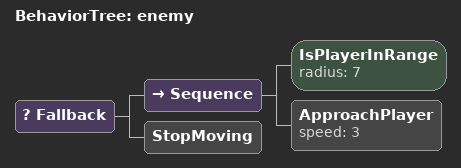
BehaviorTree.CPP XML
<?xml version="1.0" encoding="UTF-8"?>
<root BTCPP_format="4">
  <BehaviorTree ID="enemy">
    <Fallback>
      <Sequence>
        <IsPlayerInRange radius="7"/>
        <ApproachPlayer speed="3"/>
      </Sequence>
      <StopMoving/>
    </Fallback>
  </BehaviorTree>

</root>
